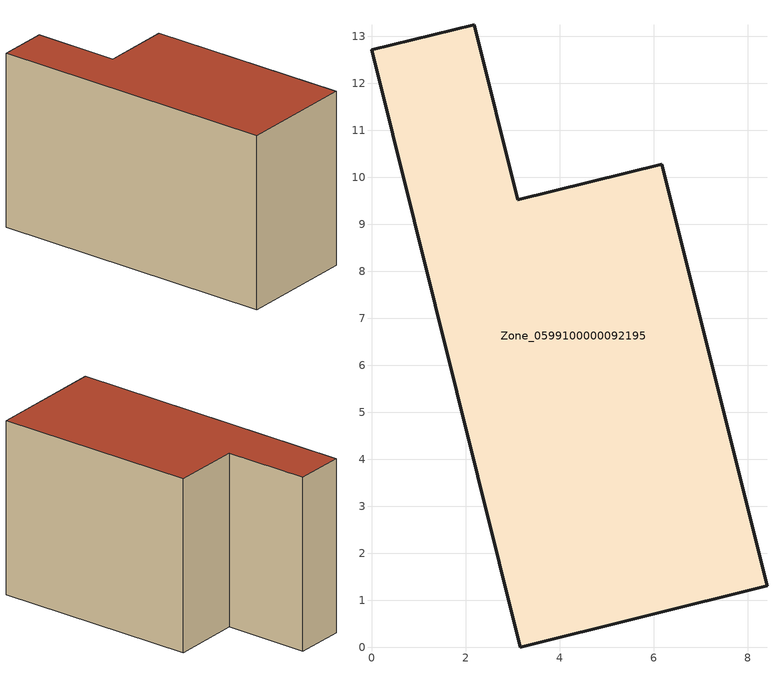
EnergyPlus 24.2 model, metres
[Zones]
Zone_0599100000092195
 floor ground (C_G): 3.16,0 0,12.71 2.18,13.25 3.11,9.52 6.17,10.28 8.41,1.31 z0
 wall outside (C_F): 3.11,9.52 2.18,13.25 0,12.71 3.16,0 8.41,1.31 6.17,10.28 3.11,9.52 z0:7.98
 roof outside (C_R): 8.41,1.31 6.17,10.28 3.11,9.52 2.18,13.25 0,12.71 3.16,0 z7.98
[BUILDING]
Pand.0599100000092195: North Axis=0; Terrain=City; Loads Convergence Tolerance Value=0.04; Temperature Convergence Tolerance Value=0.4; Solar Distribution=FullExterior; Maximum Number of Warmup Days=25; Minimum Number of Warmup Days=1
[Site:Location]
Rotterdam.The.Hague.AP_ZH_NLD Design_Conditions: Latitude=51.96; Longitude=4.45; Time Zone=1; Elevation=-4.5
[SITE:GROUNDTEMPERATURE:BUILDINGSURFACE]
18, 18, 18, 18, 18, 18, 18, 18, 18, 18, 18, 18
[MATERIAL] Thermal Absorptance=0.9; Solar Absorptance=0.7; Visible Absorptance=0.7
Name | Roughness | Thickness | Conductivity | Density | Specific Heat
G.TI.1975-1991 | MediumSmooth | 0.15 | 0.288461 | 540 | 1210
F.TI.1975-1991 | Rough | 0.3 | 0.230769 | 1920 | 840
R.TI.1975-1991 | MediumRough | 0.2 | 0.153846 | 1500 | 1000
[CONSTRUCTION]
C_G: G.TI.1975-1991
C_F: F.TI.1975-1991
C_R: R.TI.1975-1991
[ZONE]
Zone_0599100000092195: Type=1; Multiplier=1; Ceiling Height=Autocalculate; Volume=Autocalculate; Floor Area=autocalculate; Part of Total Floor Area=Yes
[ZONEINFILTRATION:DESIGNFLOWRATE]
Infil_Zone_0599100000092195: Zone or ZoneList or Space or SpaceList=Zone_0599100000092195; Schedule=AlwaysOn; Design Flow Rate Calculation Method=Flow/Area; Flow Rate per Floor Area=0.003; Constant Term Coefficient=1; Temperature Term Coefficient=0; Velocity Term Coefficient=0; Velocity Squared Term Coefficient=0
[HVACTEMPLATE:ZONE:IDEALLOADSAIRSYSTEM]
Zone_0599100000092195: Maximum Heating Supply Air Temperature=50; Minimum Cooling Supply Air Temperature=13; Maximum Heating Supply Air Humidity Ratio=0.0156; Minimum Cooling Supply Air Humidity Ratio=0.0077; Heating Limit=NoLimit; Cooling Limit=NoLimit; Dehumidification Control Type=ConstantSensibleHeatRatio; Cooling Sensible Heat Ratio=0.7; Dehumidification Setpoint=60; Humidification Control Type=None; Humidification Setpoint=30; Outdoor Air Method=None; Outdoor Air Flow Rate per Person=0.00944; Outdoor Air Flow Rate per Zone Floor Area=0; Outdoor Air Flow Rate per Zone=0; Demand Controlled Ventilation Type=None; Outdoor Air Economizer Type=NoEconomizer; Heat Recovery Type=None; Sensible Heat Recovery Effectiveness=0.7; Latent Heat Recovery Effectiveness=0.65
[ZONECONTROL:THERMOSTAT]
ThermostatControl_Zone_0599100000092195: Zone or ZoneList=Zone_0599100000092195; Control Type Schedule=DualSetpointControlType; Control 1=Thermostat_Zone_0599100000092195; Temperature Difference Between Cutout And Setpoint=0
[THERMOSTATSETPOINT:DUALSETPOINT]
Thermostat_Zone_0599100000092195: Heating Setpoint Temperature Schedule=HeatingSetpoint_Zone_0599100000092195; Cooling Setpoint Temperature Schedule=CoolingSetpoint_Zone_0599100000092195
[SCHEDULE:COMPACT]
HeatingSetpoint_Zone_0599100000092195: Through: 12/31, For: AllDays, Until: 24:00, 21
CoolingSetpoint_Zone_0599100000092195: Through: 12/31, For: AllDays, Until: 24:00, 24
DualSetpointControlType: Through: 12/31, For: AllDays, Until: 24:00, 4
AlwaysOn: Through: 12/31, For: AllDays, Until: 24:00, 1
